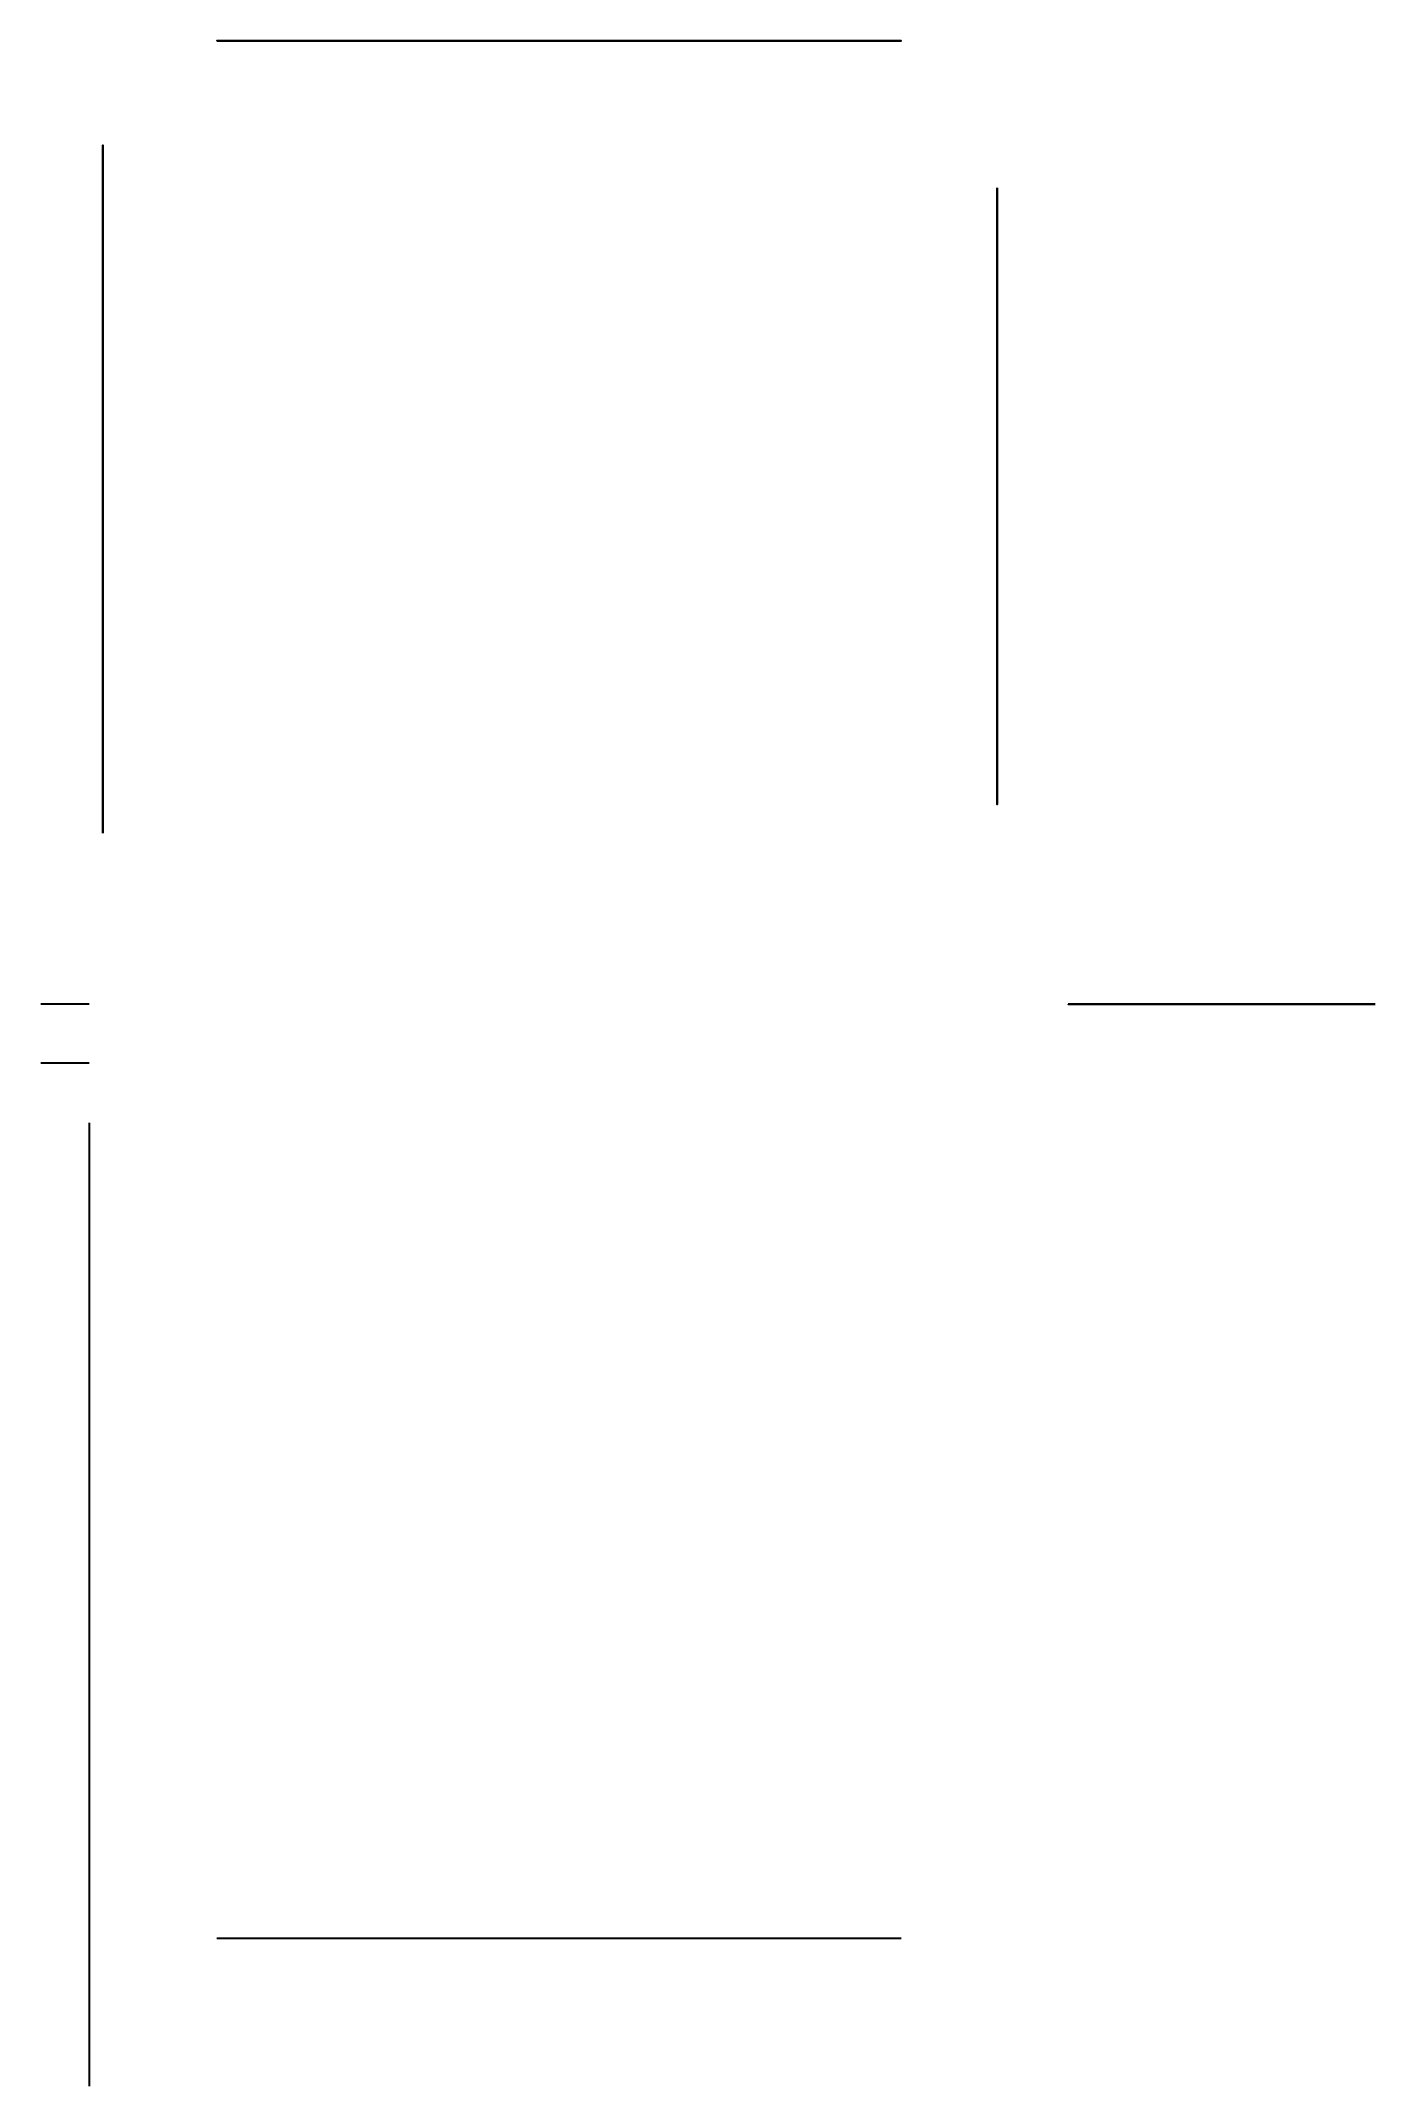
# Model space of a CAD drawing. Header units: centimetres. Extents: x 12.7 to 32.1, y -2.2 to 27.6.
import ezdxf

# ---------------------------------------------------------------- set-up
doc = ezdxf.new("R2010")
doc.units = ezdxf.units.CM
doc.header["$MEASUREMENT"] = 0
doc.layers.add('ajustări 1', color=250, linetype='Continuous', transparency=0.4)
doc.layers.add('geam', color=89, linetype='Continuous', transparency=0.6)
for name, color, linetype in [('butoane', 9, 'Continuous'), ('ceas cuptor', 250, 'Continuous'), ('denumiri butoane', 250, 'Continuous'), ('numere digitale ceas', 100, 'Continuous'), ('plasa geam', 89, 'Continuous'), ('usa', 8, 'Continuous')]:
    doc.layers.add(name, color=color, linetype=linetype)
doc.styles.get("Standard").update_dxf_attribs({"font": 'arial.ttf'})

msp = doc.modelspace()

# ---------------------------------------------------------------- hatches: boundary and pattern name
at = {"layer": 'ajustări 1', "extrusion": (0, -1, 0)}
h = msp.add_hatch(dxfattribs=at)
h.set_pattern_fill('GRATE', color=256)
h.set_pattern_definition([(0, (19.826034, 13.514007), (0, 0.03125), []), (90, (19.82603, 13.51401), (-0.125, 8e-18), [])])
h.paths.add_polyline_path([(15.292, 4.401), (25.242, 4.401), (25.242, 9.402), (15.373, 9.402, -0.108338), (15.292, 9.292)])
at = {"layer": 'ajustări 1', "extrusion": (-1, 0, 0)}
h = msp.add_hatch(dxfattribs=at)
h.set_pattern_fill('GRATE', color=256)
h.set_pattern_definition([(0, (-13.268866, -28.885493), (0, 0.03125), []), (90, (-13.26887, -28.88549), (-0.125, 8e-18), [])])
h.paths.add_polyline_path([(-16.058, 9.883), (-26.061, 9.883), (-26.061, 6.012), (-16.058, 6.012)])
at = {"layer": 'ajustări 1', "extrusion": (1, 0, 0)}
h = msp.add_hatch(dxfattribs=at)
h.set_pattern_fill('GRATE', color=256)
h.set_pattern_definition([(0, (13.268866, 0), (0, 0.03125), []), (90, (13.26887, 0), (-0.125, 8e-18), [])])
h.paths.add_polyline_path([(25.443, 8.993), (16.475, 8.993), (16.475, 5.852), (25.443, 5.852)])
at = {"layer": 'ceas cuptor', "extrusion": (0, -1, 0)}
h = msp.add_hatch(color=256, dxfattribs=at)
h.dxf.hatch_style = 1
h.paths.add_polyline_path([(27.669, 8.975), (32.125, 8.975), (32.125, 11.417), (27.669, 11.417)])
at = {"layer": 'geam', "extrusion": (-1, 0, 0)}
h = msp.add_hatch(color=256, dxfattribs=at)
h.dxf.hatch_style = 1
h.paths.add_polyline_path([(2.152, 10.047), (-11.848, 10.047), (-11.848, 2.547), (2.152, 2.547)])
at = {"layer": 'numere digitale ceas', "extrusion": (0, -1, 0)}
h = msp.add_hatch(color=256, dxfattribs=at)
h.dxf.hatch_style = 1
h.paths.add_polyline_path([(28.793, 10.035), (28.722, 10.105), (28.652, 10.035), (28.652, 9.535), (28.722, 9.464), (28.793, 9.535)])
h = msp.add_hatch(color=256, dxfattribs=at)
h.dxf.hatch_style = 1
h.paths.add_polyline_path([(28.793, 10.791), (28.722, 10.862), (28.652, 10.791), (28.652, 10.291), (28.722, 10.221), (28.793, 10.291)])
h = msp.add_hatch(color=256, dxfattribs=at)
h.dxf.hatch_style = 1
h.paths.add_polyline_path([(29.299, 10.034), (29.228, 10.105), (29.157, 10.034), (29.157, 9.534), (29.228, 9.463), (29.299, 9.534)])
h = msp.add_hatch(color=256, dxfattribs=at)
h.dxf.hatch_style = 1
h.paths.add_polyline_path([(29.311, 10.791), (29.241, 10.861), (29.17, 10.791), (29.17, 10.291), (29.241, 10.22), (29.311, 10.291)])
h = msp.add_hatch(color=256, dxfattribs=at)
h.dxf.hatch_style = 1
h.paths.add_polyline_path([(29.827, 10.023), (29.706, 10.144), (29.585, 10.023), (29.706, 9.903)])
h = msp.add_hatch(color=256, dxfattribs=at)
h.dxf.hatch_style = 1
h.paths.add_polyline_path([(29.827, 10.452), (29.706, 10.573), (29.585, 10.452), (29.706, 10.332)])
h = msp.add_hatch(color=256, dxfattribs=at)
h.dxf.hatch_style = 1
h.paths.add_polyline_path([(30.196, 10.802), (30.125, 10.873), (30.055, 10.802), (30.055, 10.302), (30.125, 10.232), (30.196, 10.302)])
h = msp.add_hatch(color=256, dxfattribs=at)
h.dxf.hatch_style = 1
h.paths.add_polyline_path([(30.209, 10.045), (30.138, 10.116), (30.067, 10.045), (30.067, 9.545), (30.138, 9.475), (30.209, 9.545)])
h = msp.add_hatch(color=256, dxfattribs=at)
h.dxf.hatch_style = 1
h.paths.add_polyline_path([(30.714, 10.045), (30.643, 10.115), (30.573, 10.045), (30.573, 9.545), (30.643, 9.474), (30.714, 9.545)])
h = msp.add_hatch(color=256, dxfattribs=at)
h.dxf.hatch_style = 1
h.paths.add_polyline_path([(30.714, 10.802), (30.643, 10.872), (30.573, 10.802), (30.573, 10.302), (30.643, 10.231), (30.714, 10.302)])
at = {"layer": 'plasa geam', "extrusion": (1, 0, 0)}
h = msp.add_hatch(dxfattribs=at)
h.set_pattern_fill('ANSI37', color=256)
h.set_pattern_definition([(45, (0.26639, -20.04532), (-0.08838835, 0.08838835), []), (135, (0.26639, -20.04532), (-0.08838835, -0.08838835), [])])
h.paths.add_polyline_path([(12.051, 10.047), (-1.949, 10.047), (-1.949, 2.547), (12.051, 2.547)])

# ---------------------------------------------------------------- linework, layer by layer
at = {"layer": 'ajustări 1', "extrusion": (2.53765e-16, -1, 0), "elevation": -27.577}
msp.add_lwpolyline([(15.292, 9.402), (15.292, 4.401), (25.242, 4.401), (25.242, 9.402)], close=True, dxfattribs=at)
at = {"layer": 'ajustări 1', "extrusion": (1, 2.53765e-16, 0), "elevation": 13.637}
msp.add_lwpolyline([(16.058, 9.883), (16.058, 6.012), (26.061, 6.012), (26.061, 9.883)], close=True, dxfattribs=at)
at = {"layer": 'ajustări 1', "extrusion": (-1, -2.53765e-16, 0), "elevation": -26.637}
msp.add_lwpolyline([(-25.443, 8.993), (-16.475, 8.993), (-16.475, 5.852), (-25.443, 5.852)], close=True, dxfattribs=at)
at = {"layer": 'butoane', "extrusion": (1.57898e-16, -1, 0)}
msp.add_circle((31.133, 1.437, -13.577), 1, dxfattribs=at)
at = {"layer": 'ceas cuptor', "extrusion": (1.57898e-16, -1, 0), "elevation": -13.577}
msp.add_lwpolyline([(27.669, 11.417), (32.125, 11.417), (32.125, 8.975), (27.669, 8.975)], close=True, dxfattribs=at)
at = {"layer": 'usa', "extrusion": (0, -1, 0)}
for p, q in [((13.436, 13.577, 1.075), (12.736, 13.577, 1.075)), ((12.736, 13.577, 1.075), (12.736, 13.577, 11.575)), ((13.436, 13.577, 11.575), (13.436, 13.577, 1.075)), ((12.736, 12.721, 11.575), (13.436, 12.721, 11.575))]:
    msp.add_line(p, q, dxfattribs=at)
at = {"layer": 'usa', "extrusion": (1, 0, -3.38354e-16)}
for p, q in [((13.436, 11.848, 10.047), (13.436, 11.848, 2.547)), ((13.436, 11.848, 2.547), (13.436, -2.152, 2.547)), ((13.436, -2.152, 2.547), (13.436, -2.152, 10.047))]:
    msp.add_line(p, q, dxfattribs=at)

# ---------------------------------------------------------------- texts
at = {"layer": 'denumiri butoane', "extrusion": (1.57898e-16, -1, 0), "char_height": 0.4, "attachment_point": 1, "text_direction": (1, 0, 0)}
for s, insert in [('{\\fArial|b0|i0|c238|p34;Grill}', (29.059, 13.577, 5.752)), ('{\\fArial|b0|i0|c238|p34;Microwave}', (29.059, 13.577, 7.717)), ('{\\fArial|b0|i0|c238|p34;Defrost}', (29.059, 13.577, 3.639))]:
    msp.add_mtext_dynamic_manual_height_columns(s, width=2.99495, gutter_width=1, heights=[0], dxfattribs=dict(at, insert=insert))

doc.saveas('drawing.dxf')
